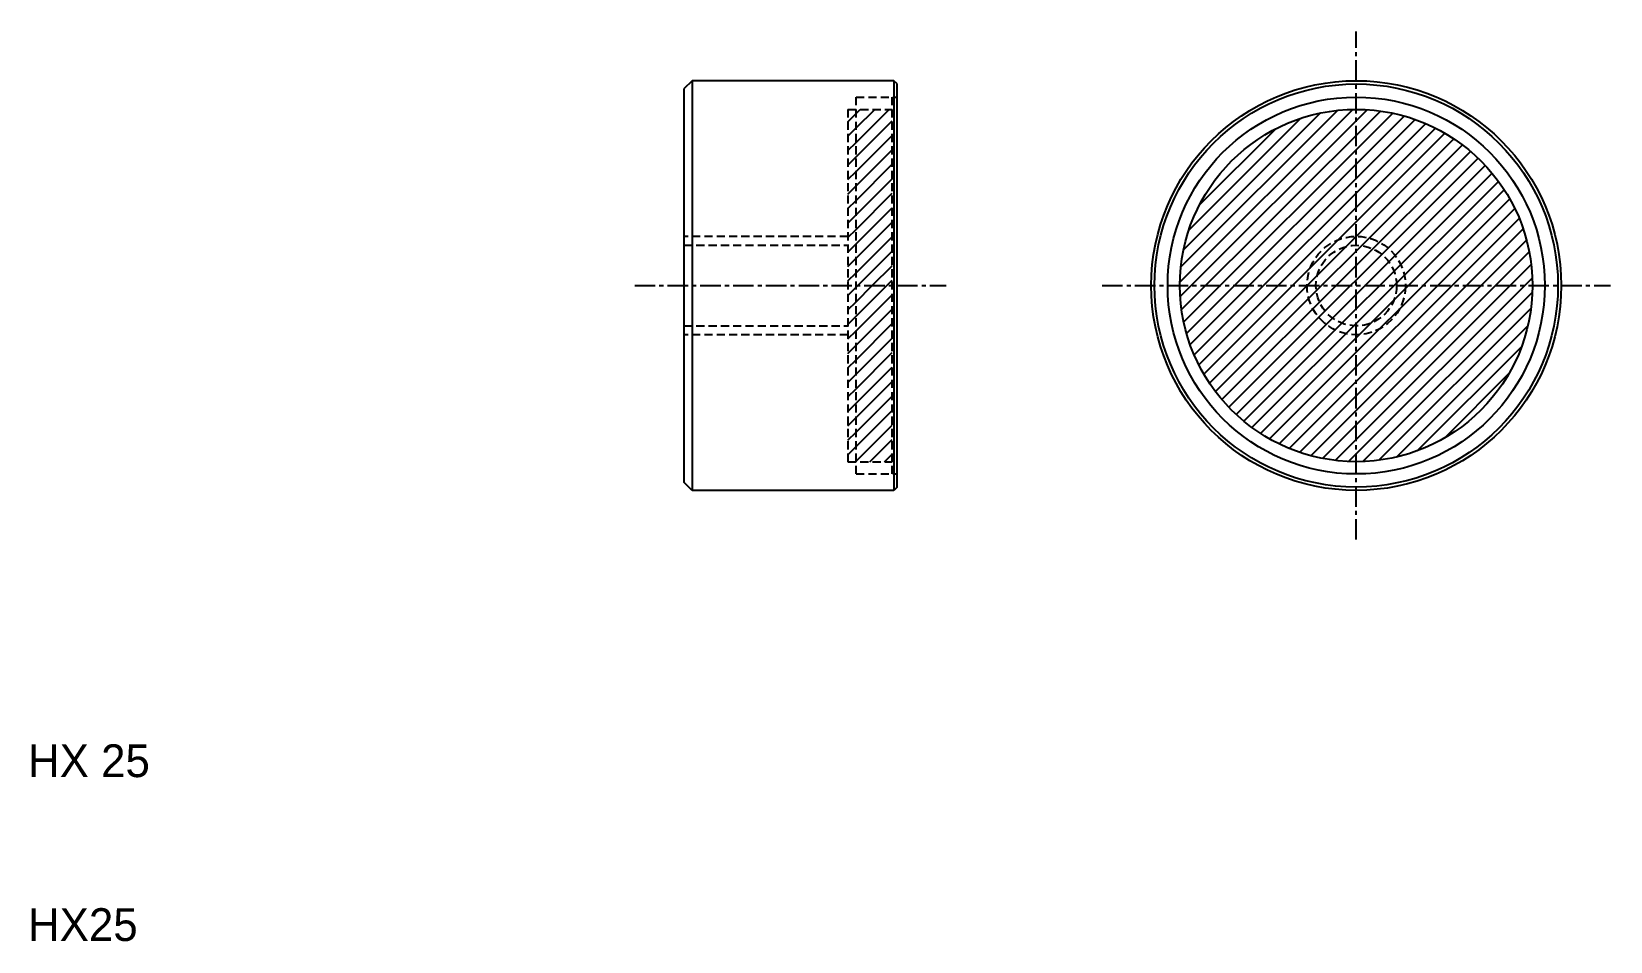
# Model space of a CAD drawing. Extents: x 10.2 to 106.5, y 10 to 65.5.
import ezdxf

# ---------------------------------------------------------------- set-up
doc = ezdxf.new("R2010")
doc.units = 0
doc.linetypes.add('CENTER', pattern=[2, 1.25, -0.25, 0.25, -0.25])
doc.linetypes.add('DASHED', pattern=[0.75, 0.5, -0.25])
doc.layers.get('0').update_dxf_attribs({"linetype": 'CONTINUOUS'})
doc.layers.add('CENTER', color=1, linetype='CENTER')

# ---------------------------------------------------------------- blocks, each defined once
blk = doc.blocks.new('*X12')
at = {"color": 0, "linetype": 'CONTINUOUS'}
for p, q in [((80.252, 50.2), (90.8, 60.748)), ((80.271, 49.335), (91.665, 60.729)), ((80.311, 51.143), (89.857, 60.689)), ((80.351, 48.531), (92.469, 60.649)), ((80.476, 52.191), (88.809, 60.524)), ((80.482, 47.778), (93.222, 60.518)), ((80.657, 47.07), (93.93, 60.343)), ((80.803, 53.402), (87.598, 60.197)), ((80.871, 46.399), (94.601, 60.129)), ((81.12, 45.764), (95.236, 59.88)), ((81.401, 45.161), (95.839, 59.599)), ((81.448, 54.931), (86.069, 59.552)), ((81.711, 44.588), (96.412, 59.289)), ((82.051, 44.044), (96.956, 58.949)), ((82.418, 43.527), (97.473, 58.582)), ((82.811, 43.036), (97.964, 58.189)), ((83.23, 42.571), (98.429, 57.77)), ((83.675, 42.132), (98.868, 57.325)), ((84.145, 41.719), (99.281, 56.855)), ((84.642, 41.332), (99.668, 56.358)), ((85.165, 40.971), (100.029, 55.835)), ((85.716, 40.638), (100.362, 55.284)), ((86.296, 40.334), (100.666, 54.704)), ((86.906, 40.06), (100.94, 54.094)), ((87.549, 39.819), (101.181, 53.451)), ((88.227, 39.614), (101.386, 52.773)), ((88.946, 39.448), (101.552, 52.054)), ((89.709, 39.328), (101.672, 51.291)), ((90.526, 39.26), (101.74, 50.474)), ((91.407, 39.258), (101.742, 49.593)), ((92.371, 39.338), (101.662, 48.629)), ((93.45, 39.533), (101.467, 47.55)), ((94.712, 39.911), (101.089, 46.288)), ((96.375, 40.69), (100.31, 44.625))]:
    blk.add_line(p, q, dxfattribs=at)
blk = doc.blocks.new('*X13')
at = {"color": 0, "linetype": 'CONTINUOUS'}
for p, q in [((60.5, 58.732), (62.518, 60.75)), ((60.5, 59.616), (61.634, 60.75)), ((60.5, 60.5), (60.75, 60.75)), ((60, 60), (60.5, 60.5)), ((60.5, 57.848), (62.7, 60.048)), ((60, 59.116), (60.5, 59.616)), ((60, 58.232), (60.5, 58.732)), ((60.5, 56.964), (62.7, 59.164)), ((60, 57.348), (60.5, 57.848)), ((60.5, 56.081), (62.7, 58.281)), ((60, 56.464), (60.5, 56.964)), ((60.5, 55.197), (62.7, 57.397)), ((60, 55.581), (60.5, 56.081)), ((60.5, 54.313), (62.7, 56.513)), ((60, 54.697), (60.5, 55.197)), ((60.5, 53.429), (62.7, 55.629)), ((60, 53.813), (60.5, 54.313)), ((60.5, 52.545), (62.7, 54.745)), ((60, 52.929), (60.5, 53.429)), ((60.5, 51.661), (62.7, 53.861)), ((60.5, 50.777), (62.7, 52.977)), ((60, 52.045), (60.5, 52.545)), ((60.607, 50), (62.7, 52.093)), ((60, 51.161), (60.5, 51.661)), ((61.49, 50), (62.7, 51.21)), ((60, 50.277), (60.5, 50.777)), ((62.374, 50), (62.7, 50.326)), ((60, 49.393), (60.5, 49.893)), ((60.5, 48.126), (62.374, 50)), ((60.5, 49.01), (61.49, 50)), ((60.5, 49.893), (60.607, 50)), ((60.5, 47.242), (62.7, 49.442)), ((60, 48.51), (60.5, 49.01)), ((60.5, 46.358), (62.7, 48.558)), ((60, 47.626), (60.5, 48.126)), ((60, 46.742), (60.5, 47.242)), ((60.5, 45.474), (62.7, 47.674)), ((60, 45.858), (60.5, 46.358)), ((60.5, 44.59), (62.7, 46.79)), ((60, 44.974), (60.5, 45.474)), ((60.5, 43.706), (62.7, 45.906)), ((60, 44.09), (60.5, 44.59)), ((60.5, 42.822), (62.7, 45.022)), ((60, 43.206), (60.5, 43.706)), ((60.5, 41.938), (62.7, 44.138)), ((60, 42.322), (60.5, 42.822)), ((60.5, 41.055), (62.7, 43.255)), ((60.5, 40.171), (62.7, 42.371)), ((60, 41.438), (60.5, 41.938)), ((60.5, 39.287), (62.7, 41.487)), ((60, 40.555), (60.5, 41.055)), ((61.347, 39.25), (62.7, 40.603)), ((60, 39.671), (60.5, 40.171)), ((62.231, 39.25), (62.7, 39.719)), ((60.463, 39.25), (60.5, 39.287))]:
    blk.add_line(p, q, dxfattribs=at)

msp = doc.modelspace()

# ---------------------------------------------------------------- linework, layer by layer
at = {"color": 7, "linetype": 'CONTINUOUS'}
for p, q in [((50.5, 62.5), (50, 62)), ((50, 62), (50, 38)), ((62.8, 62.5), (50.5, 62.5)), ((50.5, 62.5), (50.5, 37.5)), ((63, 62.3), (62.8, 62.5)), ((62.8, 62.5), (62.8, 37.5)), ((63, 37.7), (63, 62.3)), ((50.5, 37.5), (50, 38)), ((63, 37.7), (62.8, 37.5)), ((62.8, 37.5), (50.5, 37.5))]:
    msp.add_line(p, q, dxfattribs=at)
at = {"color": 3, "linetype": 'DASHED'}
for p, q in [((60, 60.75), (60, 39.25)), ((60, 60.75), (62.7, 60.75)), ((60.5, 38.5), (60.5, 61.5)), ((60.5, 61.5), (63, 61.5)), ((62.7, 38.5), (62.7, 61.5)), ((60, 53), (50, 53)), ((50, 52.459), (60, 52.459)), ((50, 47.541), (60, 47.541)), ((60, 47), (50, 47)), ((60, 39.25), (62.7, 39.25)), ((60.5, 38.5), (63, 38.5))]:
    msp.add_line(p, q, dxfattribs=at)
at = {"color": 7, "linetype": 'CONTINUOUS'}
for radius in [12.5, 12.3, 11.5, 10.75]:
    msp.add_circle((91, 50), radius, dxfattribs=at)
at = {"color": 3, "linetype": 'DASHED'}
for radius in [3, 2.459]:
    msp.add_circle((91, 50), radius, dxfattribs=at)
at = {"layer": 'CENTER', "color": 1, "linetype": 'CENTER'}
for p, q in [((91, 34.5), (91, 65.5)), ((47, 50), (66, 50)), ((75.5, 50), (106.5, 50))]:
    msp.add_line(p, q, dxfattribs=at)

# ---------------------------------------------------------------- block references
at = {"color": 3, "linetype": 'CONTINUOUS'}
for name in ['*X13', '*X12']:
    msp.add_blockref(name, (0, 0), dxfattribs=at)

# ---------------------------------------------------------------- texts
at = {"color": 7, "linetype": 'CONTINUOUS'}
for s, p in [('HX 25', (10, 20)), ('HX25', (10, 10))]:
    msp.add_text(s, height=2, dxfattribs=at).set_placement(p)

doc.saveas('drawing.dxf')
